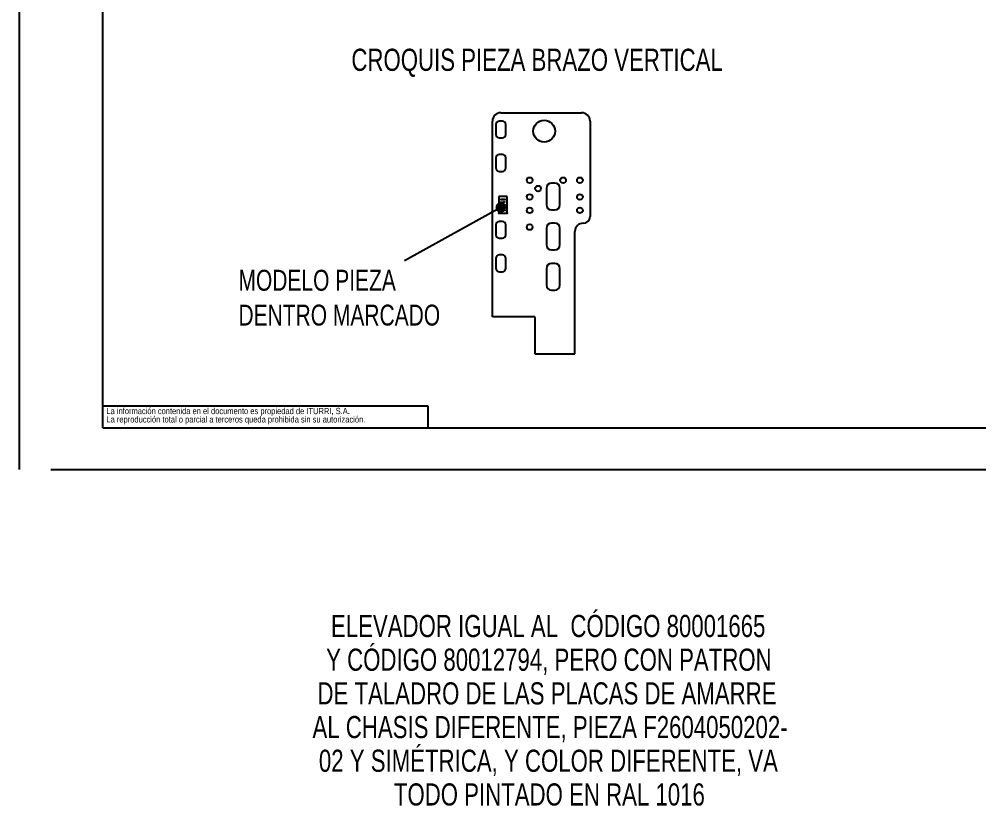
# Model space of a CAD drawing. Extents: x 0 to 8400, y -1608 to 5940.
# Drawn here: x 0 to 4587, y -1608 to 2154 of the extents above; entities that cross this region are included whole.
import ezdxf

# ---------------------------------------------------------------- set-up
doc = ezdxf.new("R2010")
doc.units = 0
doc.header["$LTSCALE"] = 20
doc.header["$PDSIZE"] = -1
doc.linetypes.add('SOLID', pattern=[0])
doc.layers.get('0').update_dxf_attribs({"linetype": 'CONTINUOUS'})
for name, color, linetype in [('FORMATO', 7, 'CONTINUOUS'), ('MARCADO', 5, 'CONTINUOUS'), ('SLD-0', 179, 'CONTINUOUS')]:
    doc.layers.add(name, color=color, linetype=linetype)
doc.styles.add('SLDTEXTSTYLE1', font='TXT', dxfattribs={"width": 0.75})
doc.dimstyles.new('SLDDIMSTYLE1', dxfattribs={"dimtxt": 0.18, "dimasz": 20, "dimexe": 0, "dimexo": 0.0625, "dimgap": 0, "dimtad": 0, "dimtih": 1, "dimtoh": 1, "dimdec": 0, "dimrnd": 1e-09, "dimzin": 0, "dimdsep": 46, "dimtxsty": 'Standard', "dimblk1": 'DOT', "dimblk2": 'DOT', "dimsah": 1, "dimcen": 0.09, "dimadec": 0, "dimazin": 0, "dimtfac": 20, "dimtdec": 0, "dimtofl": 0, "dimtmove": 0, "dimatfit": 3, "dimldrblk": 'DOT', "dimfxl": 1, "dimtolj": 1, "dimtzin": 0, "dimarcsym": 0})

# ---------------------------------------------------------------- blocks, each defined once
blk = doc.blocks.new('SW_NOTE_0_3')
at = {"layer": 'SLD-0', "color": 0, "char_height": 30, "attachment_point": 1, "style": 'SLDTEXTSTYLE1'}
for s, insert in [('La información contenida en el documento es propiedad de ITURRI, S.A.', (0, 38.6)), ('La reproducción total o parcial a terceros queda prohibida sin su autorización.', (0, -1.4))]:
    blk.add_mtext(s, dxfattribs=dict(at, insert=insert))
blk = doc.blocks.new('SW_NOTE_0_19')
at = {"layer": 'FORMATO', "color": 0, "char_height": 105.833, "attachment_point": 2, "style": 'SLDTEXTSTYLE1'}
for s, insert in [('ELEVADOR IGUAL AL  CÓDIGO 80001665', (1370.9, 136.4)), ('Y CÓDIGO 80012794, PERO CON PATRON', (1374.3, -24.7)), ('DE TALADRO DE LAS PLACAS DE AMARRE', (1365.2, -185.8)), ('AL CHASIS DIFERENTE, PIEZA F2604050202-', (1379.8, -346.9)), ('02 Y SIMÉTRICA, Y COLOR DIFERENTE, VA', (1371.9, -508)), ('TODO PINTADO EN RAL 1016', (1376.5, -669.1))]:
    blk.add_mtext(s, dxfattribs=dict(at, insert=insert))
blk = doc.blocks.new('_DOT')
at = {"color": 0, "linetype": 'ByBlock'}
blk.add_line((-0.5, 0), (-1, 0), dxfattribs=at)
at = {"color": 0, "linetype": 'ByBlock', "const_width": 0.5}
blk.add_lwpolyline([(-0.25, 0, 1), (0.25, 0, 1)], format="xyb", close=True, dxfattribs=at)

msp = doc.modelspace()

# ---------------------------------------------------------------- linework, layer by layer
at = {"color": 7, "linetype": 'Continuous'}
for p, q in [((0, 5940), (0, 0)), ((400, 200), (400, 5740)), ((400, 200), (8200, 200)), ((150.6, 0), (8400, 0))]:
    msp.add_line(p, q, dxfattribs=at)
at = {"linetype": 'Continuous'}
for p, q in [((2302.2, 1706.1), (2688.5, 1706.1)), ((2262.2, 730.1), (2262.2, 1666.1)), ((2310.2, 1666.1), (2294.2, 1666.1)), ((2728.5, 1666.1), (2728.5, 1210.1)), ((2278.2, 1650.1), (2278.2, 1602.1)), ((2326.2, 1602.1), (2326.2, 1650.1)), ((2294.2, 1586.1), (2310.2, 1586.1)), ((2278.2, 1490.1), (2278.2, 1442.1)), ((2310.2, 1506.1), (2294.2, 1506.1)), ((2326.2, 1442.1), (2326.2, 1490.1)), ((2294.2, 1426.1), (2310.2, 1426.1)), ((2520.5, 1346.1), (2520.5, 1266.1)), ((2560.5, 1370.1), (2544.5, 1370.1)), ((2584.5, 1266.1), (2584.5, 1346.1)), ((2544.5, 1242.1), (2560.5, 1242.1)), ((2278.2, 1170.1), (2278.2, 1122.1)), ((2310.2, 1186.1), (2294.2, 1186.1)), ((2326.2, 1122.1), (2326.2, 1170.1)), ((2520.5, 1154.1), (2520.5, 1074.1)), ((2560.5, 1178.1), (2544.5, 1178.1)), ((2584.5, 1074.1), (2584.5, 1154.1)), ((2294.2, 1106.1), (2310.2, 1106.1)), ((2656.5, 554.1), (2656.5, 1138.1)), ((2278.2, 1010.1), (2278.2, 962.1)), ((2310.2, 1026.1), (2294.2, 1026.1)), ((2326.2, 962.1), (2326.2, 1010.1)), ((2544.5, 1050.1), (2560.5, 1050.1)), ((2560.5, 986.1), (2544.5, 986.1)), ((2294.2, 946.1), (2310.2, 946.1)), ((2520.5, 962.1), (2520.5, 882.1)), ((2584.5, 882.1), (2584.5, 962.1)), ((2544.5, 858.1), (2560.5, 858.1)), ((2464.5, 730.1), (2262.2, 730.1)), ((2464.5, 730.1), (2464.5, 554.1)), ((2464.5, 554.1), (2656.5, 554.1))]:
    msp.add_line(p, q, dxfattribs=at)
for centre, radius in [((2509.3, 1618.1), 52.4), ((2440.1, 1383.5), 13.6), ((2600.1, 1383.5), 13.6), ((2680.1, 1383.5), 13.6), ((2480.1, 1343.5), 13.6), ((2440.1, 1303.5), 13.6), ((2680.1, 1303.5), 13.6), ((2440.1, 1239.5), 13.6), ((2680.1, 1239.5), 13.6), ((2440.1, 1159.5), 13.6)]:
    msp.add_circle(centre, radius, dxfattribs=at)
for centre, radius, start, end in [((2302.2, 1666.1), 40, 90, 180), ((2688.5, 1666.1), 40, 0, 90), ((2294.2, 1650.1), 16, 90, 180), ((2310.2, 1650.1), 16, 0, 90), ((2294.2, 1602.1), 16, 180, 270), ((2310.2, 1602.1), 16, 270, 0), ((2294.2, 1490.1), 16, 90, 180), ((2310.2, 1490.1), 16, 0, 90), ((2294.2, 1442.1), 16, 180, 270), ((2310.2, 1442.1), 16, 270, 0), ((2544.5, 1346.1), 24, 90, 180), ((2560.5, 1346.1), 24, 0, 90), ((2544.5, 1266.1), 24, 180, 270), ((2560.5, 1266.1), 24, 270, 0), ((2696.5, 1210.1), 32, 270, 0), ((2294.2, 1170.1), 16, 90, 180), ((2310.2, 1170.1), 16, 0, 90), ((2544.5, 1154.1), 24, 90, 180), ((2560.5, 1154.1), 24, 0, 90), ((2696.5, 1138.1), 40, 90, 180), ((2294.2, 1122.1), 16, 180, 270), ((2310.2, 1122.1), 16, 270, 0), ((2544.5, 1074.1), 24, 180, 270), ((2560.5, 1074.1), 24, 270, 0), ((2294.2, 1010.1), 16, 90, 180), ((2310.2, 1010.1), 16, 0, 90), ((2544.5, 962.1), 24, 90, 180), ((2560.5, 962.1), 24, 0, 90), ((2294.2, 962.1), 16, 180, 270), ((2310.2, 962.1), 16, 270, 0), ((2544.5, 882.1), 24, 180, 270), ((2560.5, 882.1), 24, 270, 0)]:
    msp.add_arc(centre, radius, start, end, dxfattribs=at)
at = {"layer": 'MARCADO', "linetype": 'SOLID'}
for p, q in [((2333.3, 1306.1), (2293.3, 1306.1)), ((2293.3, 1306.1), (2293.3, 1226.1)), ((2333.3, 1226.1), (2333.3, 1306.1)), ((2293.3, 1226.1), (2333.3, 1226.1))]:
    msp.add_line(p, q, dxfattribs=at)
at = {"layer": 'MARCADO', "lineweight": 0}
for points in [[(2325.3, 1290.3), (2321.3, 1287.9), (2305.3, 1287.9), (2301.3, 1290.3), (2301.3, 1292.7), (2305.3, 1295.1), (2321.3, 1295.1), (2325.3, 1292.7), (2325.3, 1290.3)], [(2325.3, 1263.7), (2321.3, 1261.3), (2305.3, 1261.3), (2301.3, 1263.7), (2301.3, 1266.1), (2305.3, 1268.5), (2321.3, 1268.5), (2325.3, 1266.1), (2325.3, 1263.7)]]:
    msp.add_lwpolyline(points, close=True, dxfattribs=at)
for points in [[(2317.3, 1283), (2317.3, 1273.4), (2301.3, 1280.6), (2325.3, 1280.6)], [(2305.3, 1246.7), (2301.3, 1249.2), (2301.3, 1254), (2305.3, 1256.4), (2309.3, 1256.4), (2313.3, 1254), (2313.3, 1251.6)], [(2305.3, 1237.1), (2301.3, 1239.5), (2325.3, 1239.5)], [(2313.3, 1254), (2317.3, 1256.4), (2321.3, 1256.4), (2325.3, 1254), (2325.3, 1249.2), (2321.3, 1246.7)], [(2325.3, 1237.1), (2325.3, 1241.9)]]:
    msp.add_lwpolyline(points, dxfattribs=at)
at = {"layer": 'MARCADO', "linetype": 'SOLID'}
for p in [(2293.3, 1226.1), (2333.3, 1226.1)]:
    msp.add_point(p, dxfattribs=at)
at = {"layer": 'SLD-0'}
for p, q in [((400, 304.9), (1952.6, 304.9)), ((1952.6, 304.9), (1952.6, 200))]:
    msp.add_line(p, q, dxfattribs=at)

# ---------------------------------------------------------------- block references
at = {"layer": 'FORMATO', "color": 7}
msp.add_blockref('SW_NOTE_0_19', (1157.7, -831.7), dxfattribs=at)
at = {"layer": 'SLD-0'}
msp.add_blockref('SW_NOTE_0_3', (416.8, 256.4), dxfattribs=at)

# ---------------------------------------------------------------- texts
at = {"layer": 'FORMATO', "color": 0, "attachment_point": 1, "style": 'SLDTEXTSTYLE1'}
for s, insert, char_height in [('CROQUIS PIEZA BRAZO VERTICAL', (1588, 2012.4), 105.833), ('MODELO PIEZA\\PDENTRO MARCADO', (1048.2, 955.3), 100)]:
    msp.add_mtext(s, dxfattribs=dict(at, insert=insert, char_height=char_height))

# ---------------------------------------------------------------- leaders
at = {"layer": 'FORMATO', "color": 7}
msp.add_leader([(2301.7, 1253.3), (1842.4, 997.4)], dimstyle='SLDDIMSTYLE1', override={"dimasz": 50}, dxfattribs=at)

doc.saveas('drawing.dxf')
